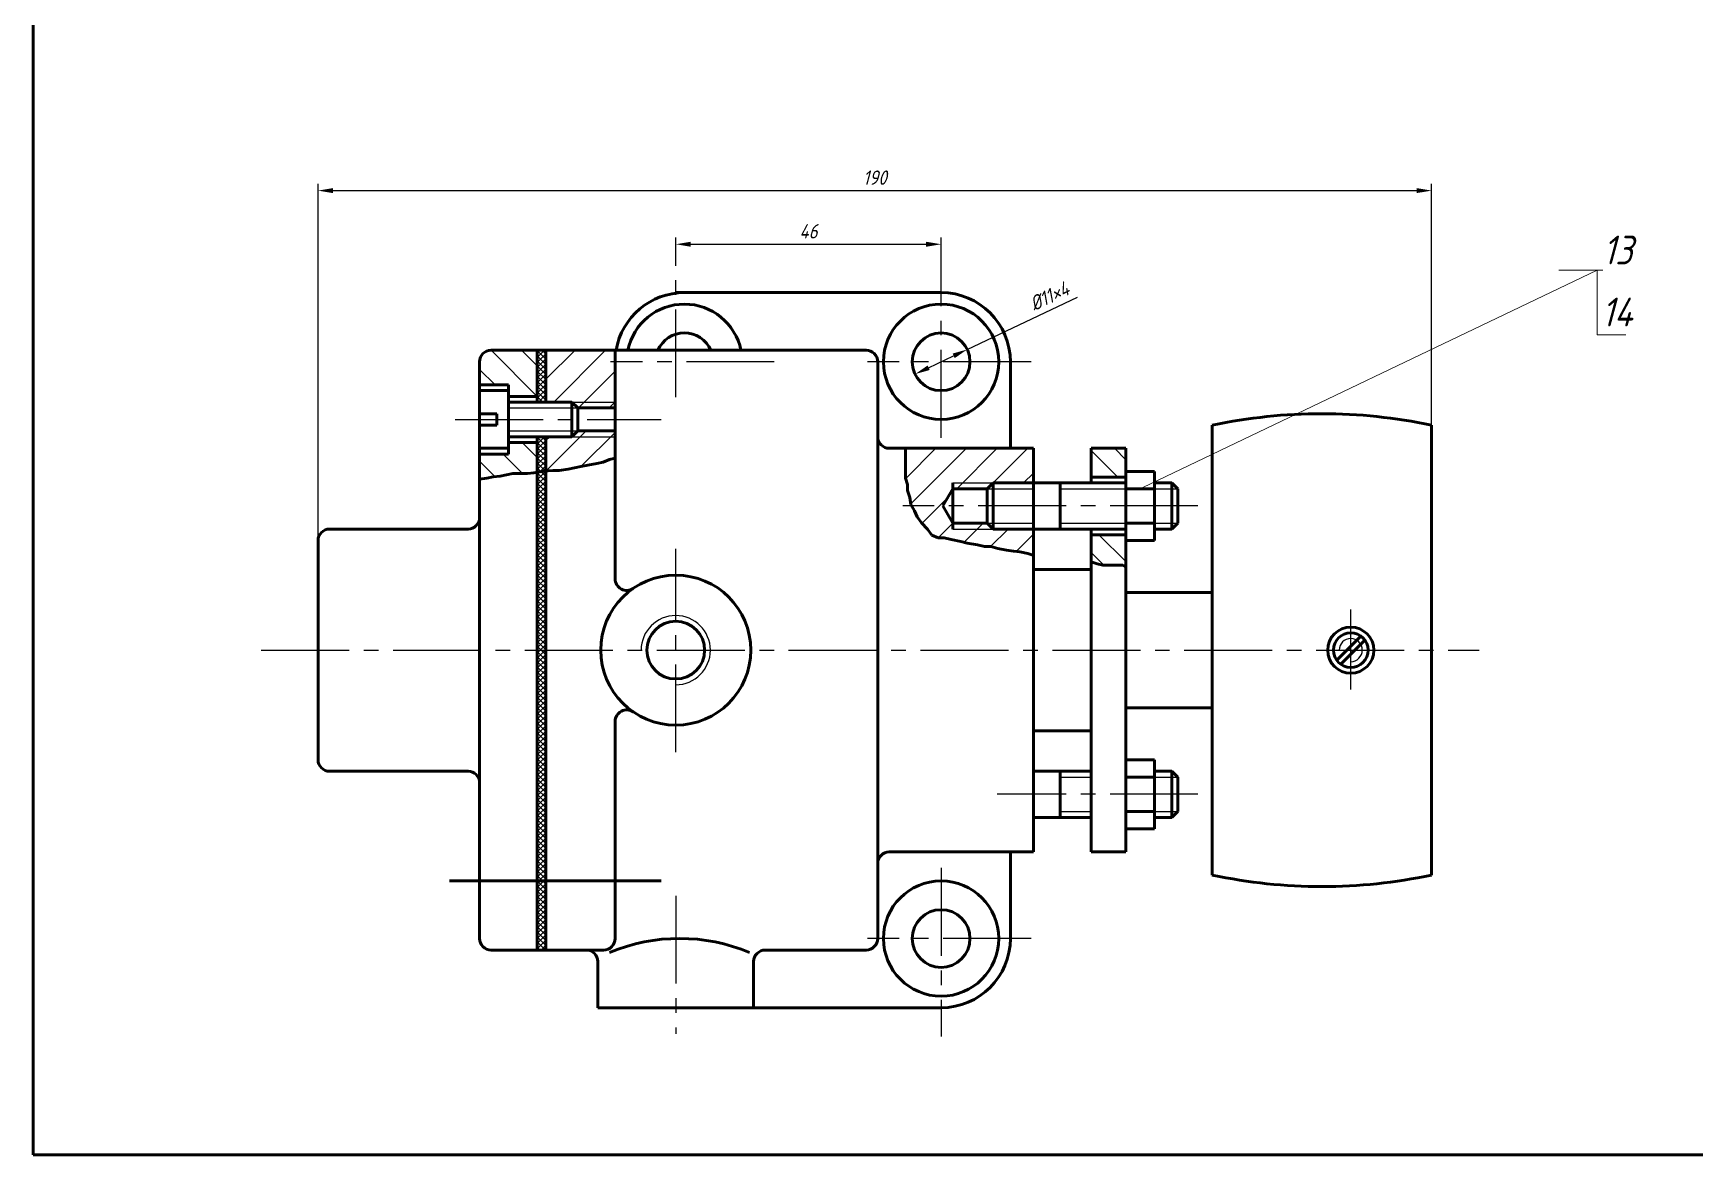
# Model space of a CAD drawing. Header units: millimetres. Extents: x -2118 to 1971, y -1420 to 962.
# Drawn here: x -1503.3 to -1215.3, y -1405.9 to -1211.4 of the extents above; entities that cross this region are included whole.
import ezdxf
from ezdxf import colors
from ezdxf.entities.mleader import LeaderData, LeaderLine
from ezdxf.math import Vec2, Vec3

# ---------------------------------------------------------------- set-up
doc = ezdxf.new("R2010")
doc.units = ezdxf.units.MM
doc.header["$LTSCALE"] = 0.8
doc.linetypes.add('CENTER2', pattern=[28.575, 19.05, -3.175, 3.175, -3.175])
for name, color, linetype, lineweight in [('剖面符号', 6, 'Continuous', 25), ('尺寸', 2, 'Continuous', 25), ('文字及标注', 4, 'Continuous', 18), ('粗实线', 3, 'Continuous', 50), ('细实线', 5, 'Continuous', 25), ('细点画线', 1, 'CENTER2', 25), ('边框线', 11, 'Continuous', 50)]:
    doc.layers.add(name, color=color, linetype=linetype, lineweight=lineweight)
doc.styles.add('工程字体', font='gbeitc.shx', dxfattribs={"bigfont": 'gbcbig.shx'})
doc.styles.add('汉字', font='gbeitc.shx', dxfattribs={"bigfont": 'gbcbig.shx'})
doc.dimstyles.new('GB', dxfattribs={"dimtxt": 2.5, "dimasz": 2.6, "dimexe": 1.2, "dimexo": 0, "dimgap": 1, "dimtad": 1, "dimdec": 0, "dimdsep": 46, "dimtxsty": '汉字', "dimcen": 0, "dimclrd": 256, "dimclre": 256, "dimclrt": 256, "dimadec": 1, "dimazin": 2, "dimtp": 0.21, "dimtm": 0.25, "dimtfac": 0.7, "dimtdec": 0, "dimtmove": 0, "dimatfit": 2, "dimfxl": 1, "dimtzin": 0, "dimlwd": -1, "dimlwe": -1, "dimarcsym": 0})
doc.dimstyles.new('GB$3', dxfattribs={"dimscale": 1.1, "dimtxt": 2.5, "dimasz": 3, "dimexe": 2, "dimexo": 0, "dimgap": 1, "dimtad": 1, "dimtoh": 1, "dimdec": 0, "dimdsep": 46, "dimtxsty": '汉字', "dimcen": 0, "dimclrd": 256, "dimclre": 256, "dimclrt": 256, "dimadec": 1, "dimazin": 2, "dimtp": 0.21, "dimtm": 0.25, "dimtfac": 0.7, "dimtdec": 0, "dimtmove": 0, "dimatfit": 2, "dimfxl": 1, "dimtzin": 0, "dimlwd": -1, "dimlwe": -1, "dimarcsym": 1})
pattern_1 = [(45, (-1512.1196, -1427.435), (-2.65165, 2.65165), [])]

# ---------------------------------------------------------------- blocks, each defined once
blk = doc.blocks.new('*D287')
at = {"layer": 'Defpoints', "color": 0, "ltscale": 0.01, "transparency": 16777216}
for p in [(-1345.92, -1247.98), (-1391.92, -1251.7), (-1345.92, -1251.7)]:
    blk.add_point(p, dxfattribs=at)
at = {"layer": '尺寸', "ltscale": 0.01, "transparency": 16777216}
for p, q in [((-1391.92, -1251.7), (-1391.92, -1246.78)), ((-1345.92, -1251.7), (-1345.92, -1246.78)), ((-1389.32, -1247.98), (-1348.52, -1247.98))]:
    blk.add_line(p, q, dxfattribs=at)
for points in [[(-1389.32, -1247.55), (-1389.32, -1248.41), (-1391.92, -1247.98)], [(-1348.52, -1247.55), (-1348.52, -1248.41), (-1345.92, -1247.98)]]:
    blk.add_solid(points, dxfattribs=at)
at = {"layer": '尺寸', "ltscale": 0.01, "transparency": 16777216, "insert": (-1368.92, -1245.73), "char_height": 2.5, "attachment_point": 5, "style": '汉字'}
blk.add_mtext('46', dxfattribs=at)
blk = doc.blocks.new('*D288')
at = {"layer": 'Defpoints', "color": 0, "ltscale": 0.01, "transparency": 16777216}
for p in [(-1260.92, -1238.68), (-1260.92, -1279.36), (-1453.92, -1299.36)]:
    blk.add_point(p, dxfattribs=at)
at = {"layer": '尺寸', "ltscale": 0.01, "transparency": 16777216}
for p, q in [((-1453.92, -1299.36), (-1453.92, -1237.48)), ((-1260.92, -1279.36), (-1260.92, -1237.48)), ((-1451.32, -1238.68), (-1263.52, -1238.68))]:
    blk.add_line(p, q, dxfattribs=at)
for points in [[(-1451.32, -1238.24), (-1451.32, -1239.11), (-1453.92, -1238.68)], [(-1263.52, -1238.24), (-1263.52, -1239.11), (-1260.92, -1238.68)]]:
    blk.add_solid(points, dxfattribs=at)
at = {"layer": '尺寸', "ltscale": 0.01, "transparency": 16777216, "insert": (-1357.42, -1236.43), "char_height": 2.5, "attachment_point": 5, "style": '汉字'}
blk.add_mtext('190', dxfattribs=at)
blk = doc.blocks.new('*D289')
at = {"layer": 'Defpoints', "color": 0, "ltscale": 0.01, "transparency": 16777216}
for p in [(-1341.4, -1266.22), (-1350.44, -1270.5)]:
    blk.add_point(p, dxfattribs=at)
at = {"layer": '尺寸', "ltscale": 0.01, "transparency": 16777216}
for p, q in [((-1341.4, -1266.22), (-1322.27, -1257.14)), ((-1348.09, -1269.39), (-1343.75, -1267.33))]:
    blk.add_line(p, q, dxfattribs=at)
for points in [[(-1343.94, -1266.94), (-1343.56, -1267.72), (-1341.4, -1266.22)], [(-1348.27, -1269), (-1347.9, -1269.78), (-1350.44, -1270.5)]]:
    blk.add_solid(points, dxfattribs=at)
at = {"layer": '尺寸', "ltscale": 0.01, "transparency": 16777216, "insert": (-1327.17, -1256.98), "char_height": 2.5, "attachment_point": 5, "rotation": 25.3768, "style": '汉字'}
blk.add_mtext('%%C11×4', dxfattribs=at)
blk = doc.blocks.new('_Dot')
at = {"color": 0, "linetype": 'ByBlock', "lineweight": -2}
blk.add_line((-0.5, 0), (-1, 0), dxfattribs=at)
at = {"color": 0, "linetype": 'ByBlock', "const_width": 0.5}
blk.add_lwpolyline([(-0.25, 0, 1), (0.25, 0, 1)], format="xyb", close=True, dxfattribs=at)

msp = doc.modelspace()

# ---------------------------------------------------------------- hatches: boundary and pattern name
at = {"layer": '剖面符号', "ltscale": 50}
h = msp.add_hatch(dxfattribs=at)
h.set_pattern_fill('ANSI31', color=256, scale=30, angle=90, style=0)
h.set_pattern_definition([(135, (-1512.1196, -1427.435), (-2.65165, -2.65165), [])])
h.paths.add_polyline_path([(-1423.92, -1266.36, 0.414214), (-1425.92, -1268.36), (-1425.92, -1272.36), (-1420.92, -1272.36), (-1420.92, -1274.36), (-1415.92, -1274.36), (-1415.92, -1266.36)])
h.paths.add_polyline_path([(-1417.61, -1287.71), (-1416.51, -1287.59), (-1415.92, -1287.51), (-1415.92, -1282.36), (-1420.92, -1282.36), (-1420.92, -1283.36), (-1420.92, -1284.36), (-1425.92, -1284.36), (-1425.92, -1288.69), (-1424.65, -1288.56), (-1423.56, -1288.32), (-1422.35, -1288.2), (-1421.25, -1287.96), (-1420.16, -1287.71)])
h = msp.add_hatch(dxfattribs=at)
h.set_pattern_fill('ANSI37', color=256, scale=5, style=0)
h.set_pattern_definition([(45, (-1512.11956, -1427.435), (-0.4419417, 0.4419417), []), (135, (-1512.11956, -1427.435), (-0.4419417, -0.4419417), [])])
h.paths.add_polyline_path([(-1414.42, -1266.36), (-1415.92, -1266.36), (-1415.92, -1275.36), (-1414.42, -1275.36)])
h.paths.add_polyline_path([(-1414.42, -1287.32), (-1414.81, -1287.35), (-1415.92, -1287.51), (-1415.92, -1318.36), (-1414.42, -1318.36)])
h.paths.add_polyline_path([(-1414.42, -1281.36), (-1415.92, -1281.36), (-1415.92, -1287.51), (-1414.81, -1287.35), (-1414.42, -1287.32)])
h.paths.add_polyline_path([(-1414.42, -1318.36), (-1415.92, -1318.36), (-1415.92, -1358.36), (-1414.42, -1358.36)])
h.paths.add_polyline_path([(-1415.92, -1370.36), (-1414.42, -1370.36), (-1414.42, -1358.36), (-1415.92, -1358.36)])
h = msp.add_hatch(dxfattribs=at)
h.set_pattern_fill('ANSI31', color=256, scale=30, style=0)
h.set_pattern_definition(pattern_1)
h.paths.add_polyline_path([(-1402.42, -1266.36), (-1414.42, -1266.36), (-1414.42, -1275.36), (-1409.92, -1275.36), (-1402.42, -1275.36)])
h.paths.add_polyline_path([(-1402.42, -1281.36), (-1409.92, -1281.36), (-1414.42, -1281.36), (-1414.42, -1287.32), (-1413.23, -1287.23), (-1412.14, -1287.23), (-1410.56, -1286.99), (-1408.37, -1286.5), (-1407.16, -1286.26), (-1405.58, -1286.02), (-1404.49, -1285.78), (-1403.39, -1285.29), (-1402.42, -1285.05)])
h.paths.add_polyline_path([(-1402.42, -1280.36), (-1408.92, -1280.36), (-1409.92, -1281.36), (-1402.42, -1281.36)])
h.paths.add_polyline_path([(-1402.42, -1275.36), (-1409.92, -1275.36), (-1408.92, -1276.36), (-1402.42, -1276.36)])
h = msp.add_hatch(dxfattribs=at)
h.set_pattern_fill('ANSI31', color=256, scale=30, style=0)
h.set_pattern_definition(pattern_1)
h.paths.add_polyline_path([(-1352.08, -1283.36), (-1352.08, -1288.56), (-1351.78, -1289.63), (-1351.78, -1290.69), (-1351.32, -1291.91), (-1351.17, -1293.12), (-1351.03, -1293.36), (-1345.65, -1293.36), (-1343.92, -1290.36), (-1343.92, -1289.36), (-1336.92, -1289.36), (-1329.92, -1289.36), (-1329.92, -1283.36)])
h.paths.add_polyline_path([(-1336.92, -1297.36), (-1343.92, -1297.36), (-1343.92, -1296.36), (-1345.65, -1293.36), (-1351.03, -1293.36), (-1350.56, -1294.18), (-1350.1, -1295.25), (-1349.34, -1296.31), (-1348.28, -1297.37), (-1347.52, -1298.44), (-1346.45, -1298.89), (-1345.38, -1298.89), (-1344.17, -1299.2), (-1342.49, -1299.5), (-1341.43, -1299.8), (-1339.6, -1300.11), (-1338.38, -1300.41), (-1337.32, -1300.41), (-1336.1, -1300.72), (-1334.58, -1301.02), (-1333.36, -1301.17), (-1332.29, -1301.32), (-1330.92, -1301.63), (-1329.92, -1301.91), (-1329.92, -1297.36)])
h.paths.add_polyline_path([(-1337.92, -1290.36), (-1336.92, -1289.36), (-1343.92, -1289.36), (-1343.92, -1290.36)], flags=17)
h.paths.add_polyline_path([(-1343.92, -1296.36), (-1343.92, -1297.36), (-1336.92, -1297.36), (-1337.92, -1296.36)], flags=17)
h = msp.add_hatch(dxfattribs=at)
h.set_pattern_fill('ANSI31', color=256, scale=25, angle=90, style=0)
h.set_pattern_definition([(135, (-1512.1196, -1427.435), (-2.20971, -2.20971), [])])
h.paths.add_polyline_path([(-1313.92, -1283.36), (-1319.92, -1283.36), (-1319.92, -1288.36), (-1313.92, -1288.36)])
h.paths.add_polyline_path([(-1313.92, -1298.36), (-1319.92, -1298.36), (-1319.92, -1303.02), (-1318.89, -1303.4), (-1317.88, -1303.65), (-1314.43, -1303.65), (-1313.92, -1303.96)])

# ---------------------------------------------------------------- linework, layer by layer
at = {"layer": '文字及标注', "ltscale": 0.01}
for p, q in [((-1232.23, -1252.48), (-1232.23, -1263.71)), ((-1232.23, -1263.71), (-1227.22, -1263.71))]:
    msp.add_line(p, q, dxfattribs=at)
at = {"layer": '粗实线', "ltscale": 50}
for p, q in [((-1391.92, -1256.36), (-1345.92, -1256.36)), ((-1358.92, -1266.36), (-1423.92, -1266.36)), ((-1415.92, -1275.36), (-1415.92, -1266.36)), ((-1414.42, -1275.36), (-1414.42, -1266.36)), ((-1402.42, -1306), (-1402.42, -1266.36)), ((-1425.92, -1268.36), (-1425.92, -1295.36)), ((-1356.92, -1281.36), (-1356.92, -1268.36)), ((-1333.92, -1268.36), (-1333.92, -1283.36)), ((-1425.92, -1272.36), (-1420.92, -1272.36)), ((-1420.92, -1272.36), (-1420.92, -1278.36)), ((-1425.92, -1273.36), (-1420.92, -1273.36)), ((-1420.92, -1274.36), (-1415.92, -1274.36)), ((-1420.92, -1275.36), (-1409.92, -1275.36)), ((-1409.92, -1275.36), (-1409.92, -1278.36)), ((-1409.92, -1275.36), (-1408.92, -1276.36)), ((-1422.92, -1277.36), (-1425.92, -1277.36)), ((-1422.92, -1279.36), (-1422.92, -1277.36)), ((-1420.92, -1283.36), (-1420.92, -1278.36)), ((-1409.92, -1281.36), (-1409.92, -1278.36)), ((-1408.92, -1276.36), (-1408.92, -1278.36)), ((-1408.92, -1276.36), (-1402.42, -1276.36)), ((-1408.92, -1280.36), (-1408.92, -1278.36)), ((-1425.92, -1279.36), (-1422.92, -1279.36)), ((-1420.92, -1281.36), (-1409.92, -1281.36)), ((-1415.92, -1370.36), (-1415.92, -1281.36)), ((-1414.42, -1370.36), (-1414.42, -1281.36)), ((-1409.92, -1281.36), (-1408.92, -1280.36)), ((-1408.92, -1280.36), (-1402.42, -1280.36)), ((-1356.92, -1281.36), (-1356.92, -1355.36)), ((-1298.92, -1318.36), (-1298.92, -1279.36)), ((-1260.92, -1279.36), (-1260.92, -1318.36)), ((-1425.92, -1283.36), (-1420.92, -1283.36)), ((-1425.92, -1284.36), (-1420.92, -1284.36)), ((-1420.92, -1282.36), (-1415.92, -1282.36)), ((-1420.92, -1284.36), (-1420.92, -1283.36)), ((-1329.92, -1283.36), (-1354.92, -1283.36)), ((-1352.08, -1283.25), (-1352.08, -1288.56)), ((-1329.92, -1318.36), (-1329.92, -1283.36)), ((-1319.92, -1283.36), (-1313.92, -1283.36)), ((-1319.92, -1289.36), (-1319.92, -1283.36)), ((-1313.92, -1283.36), (-1313.92, -1318.36)), ((-1416.51, -1287.59), (-1414.81, -1287.35)), ((-1414.81, -1287.35), (-1413.23, -1287.23)), ((-1413.23, -1287.23), (-1412.14, -1287.23)), ((-1412.14, -1287.23), (-1410.56, -1286.99)), ((-1410.56, -1286.99), (-1408.37, -1286.5)), ((-1408.37, -1286.5), (-1407.16, -1286.26)), ((-1407.16, -1286.26), (-1405.58, -1286.02)), ((-1405.58, -1286.02), (-1404.49, -1285.78)), ((-1404.49, -1285.78), (-1403.39, -1285.29)), ((-1403.39, -1285.29), (-1402.42, -1285.05)), ((-1308.92, -1287.36), (-1313.92, -1287.36)), ((-1308.92, -1290.36), (-1308.92, -1287.36)), ((-1425.92, -1288.69), (-1424.65, -1288.56)), ((-1424.65, -1288.56), (-1423.56, -1288.32)), ((-1423.56, -1288.32), (-1422.35, -1288.2)), ((-1422.35, -1288.2), (-1421.25, -1287.96)), ((-1421.25, -1287.96), (-1420.16, -1287.71)), ((-1420.16, -1287.71), (-1417.61, -1287.71)), ((-1417.61, -1287.71), (-1416.51, -1287.59)), ((-1352.08, -1288.56), (-1351.78, -1289.63)), ((-1351.78, -1289.63), (-1351.78, -1290.69)), ((-1343.92, -1290.36), (-1343.92, -1289.36)), ((-1336.92, -1289.36), (-1337.92, -1290.36)), ((-1329.92, -1289.36), (-1336.92, -1289.36)), ((-1336.92, -1289.36), (-1336.92, -1293.36)), ((-1319.92, -1289.36), (-1329.92, -1289.36)), ((-1325.31, -1289.36), (-1325.31, -1297.36)), ((-1319.92, -1288.36), (-1313.92, -1288.36)), ((-1319.92, -1289.36), (-1313.92, -1289.36)), ((-1308.92, -1289.36), (-1305.92, -1289.36)), ((-1308.92, -1290.36), (-1308.92, -1289.36)), ((-1305.92, -1297.36), (-1305.92, -1289.36)), ((-1305.92, -1289.36), (-1304.92, -1290.36)), ((-1351.78, -1290.69), (-1351.32, -1291.91)), ((-1351.32, -1291.91), (-1351.17, -1293.12)), ((-1343.92, -1290.36), (-1345.65, -1293.36)), ((-1337.92, -1290.36), (-1343.92, -1290.36)), ((-1343.92, -1290.36), (-1343.92, -1293.36)), ((-1337.92, -1290.36), (-1337.92, -1293.36)), ((-1308.92, -1290.36), (-1313.92, -1290.36)), ((-1308.92, -1293.36), (-1308.92, -1290.36)), ((-1304.92, -1290.36), (-1304.92, -1293.36)), ((-1425.92, -1295.36), (-1425.92, -1341.36)), ((-1351.17, -1293.12), (-1350.56, -1294.18)), ((-1350.56, -1294.18), (-1350.1, -1295.25)), ((-1350.1, -1295.25), (-1349.34, -1296.31)), ((-1343.92, -1296.36), (-1345.65, -1293.36)), ((-1343.92, -1296.36), (-1343.92, -1293.36)), ((-1337.92, -1296.36), (-1337.92, -1293.36)), ((-1336.92, -1297.36), (-1336.92, -1293.36)), ((-1308.92, -1293.36), (-1308.92, -1296.36)), ((-1304.92, -1296.36), (-1304.92, -1293.36)), ((-1451.92, -1297.36), (-1427.92, -1297.36)), ((-1349.34, -1296.31), (-1348.28, -1297.37)), ((-1348.28, -1297.37), (-1347.52, -1298.44)), ((-1347.52, -1298.44), (-1346.45, -1298.89)), ((-1337.92, -1296.36), (-1343.92, -1296.36)), ((-1343.92, -1296.36), (-1343.92, -1297.36)), ((-1336.92, -1297.36), (-1337.92, -1296.36)), ((-1329.92, -1297.36), (-1336.92, -1297.36)), ((-1319.92, -1297.36), (-1329.92, -1297.36)), ((-1319.92, -1297.36), (-1329.92, -1297.36)), ((-1319.92, -1304.36), (-1319.92, -1297.36)), ((-1319.92, -1297.36), (-1313.92, -1297.36)), ((-1319.92, -1297.36), (-1313.92, -1297.36)), ((-1319.92, -1298.36), (-1313.92, -1298.36)), ((-1308.92, -1296.36), (-1313.92, -1296.36)), ((-1308.92, -1296.36), (-1308.92, -1299.36)), ((-1308.92, -1296.36), (-1308.92, -1297.36)), ((-1308.92, -1297.36), (-1305.92, -1297.36)), ((-1305.92, -1297.36), (-1304.92, -1296.36)), ((-1453.92, -1337.36), (-1453.92, -1299.36)), ((-1346.45, -1298.89), (-1345.38, -1298.89)), ((-1345.38, -1298.89), (-1344.17, -1299.2)), ((-1344.17, -1299.2), (-1342.49, -1299.5)), ((-1342.49, -1299.5), (-1341.43, -1299.8)), ((-1341.43, -1299.8), (-1339.6, -1300.11)), ((-1339.6, -1300.11), (-1338.38, -1300.41)), ((-1338.38, -1300.41), (-1337.32, -1300.41)), ((-1337.32, -1300.41), (-1336.1, -1300.72)), ((-1336.1, -1300.72), (-1334.58, -1301.02)), ((-1334.58, -1301.02), (-1333.36, -1301.17)), ((-1333.36, -1301.17), (-1332.29, -1301.32)), ((-1332.29, -1301.32), (-1330.92, -1301.63)), ((-1330.92, -1301.63), (-1329.86, -1301.93)), ((-1308.92, -1299.36), (-1313.92, -1299.36)), ((-1319.92, -1304.36), (-1329.92, -1304.36)), ((-1329.86, -1301.93), (-1329.7, -1301.93)), ((-1319.92, -1332.36), (-1319.92, -1304.36)), ((-1319.89, -1303.03), (-1318.89, -1303.4)), ((-1318.89, -1303.4), (-1317.88, -1303.65)), ((-1317.88, -1303.65), (-1314.43, -1303.65)), ((-1314.43, -1303.65), (-1313.8, -1304.03)), ((-1298.92, -1308.36), (-1313.92, -1308.36)), ((-1298.92, -1318.36), (-1298.92, -1308.36)), ((-1273.18, -1315.91), (-1277.36, -1320.1)), ((-1329.92, -1353.36), (-1329.92, -1318.36)), ((-1313.92, -1353.36), (-1313.92, -1318.36)), ((-1298.92, -1318.36), (-1298.92, -1357.36)), ((-1272.47, -1316.62), (-1276.66, -1320.8)), ((-1260.92, -1357.36), (-1260.92, -1318.36)), ((-1298.92, -1328.36), (-1313.92, -1328.36)), ((-1402.42, -1330.72), (-1402.42, -1368.36)), ((-1329.92, -1332.36), (-1319.92, -1332.36)), ((-1319.92, -1332.36), (-1319.92, -1353.36)), ((-1308.92, -1337.36), (-1313.92, -1337.36)), ((-1308.92, -1340.36), (-1308.92, -1337.36)), ((-1427.92, -1339.36), (-1451.92, -1339.36)), ((-1425.92, -1341.36), (-1425.92, -1368.36)), ((-1319.92, -1339.36), (-1329.92, -1339.36)), ((-1325.31, -1339.36), (-1325.31, -1347.36)), ((-1308.92, -1340.36), (-1313.92, -1340.36)), ((-1308.92, -1339.36), (-1305.92, -1339.36)), ((-1308.92, -1340.36), (-1308.92, -1339.36)), ((-1308.92, -1343.36), (-1308.92, -1340.36)), ((-1305.92, -1339.36), (-1304.92, -1340.36)), ((-1305.92, -1339.36), (-1305.92, -1347.36)), ((-1304.92, -1340.36), (-1304.92, -1343.36)), ((-1308.92, -1343.36), (-1308.92, -1346.36)), ((-1304.92, -1346.36), (-1304.92, -1343.36)), ((-1319.92, -1347.36), (-1329.92, -1347.36)), ((-1308.92, -1346.36), (-1313.92, -1346.36)), ((-1308.92, -1346.36), (-1308.92, -1349.36)), ((-1308.92, -1346.36), (-1308.92, -1347.36)), ((-1308.92, -1347.36), (-1305.92, -1347.36)), ((-1305.92, -1347.36), (-1304.92, -1346.36)), ((-1308.92, -1349.36), (-1313.92, -1349.36)), ((-1354.92, -1353.36), (-1329.92, -1353.36)), ((-1333.92, -1368.36), (-1333.92, -1353.36)), ((-1319.92, -1353.36), (-1313.92, -1353.36)), ((-1356.92, -1368.36), (-1356.92, -1355.36)), ((-1431.12, -1358.36), (-1394.43, -1358.36)), ((-1423.92, -1370.36), (-1407.42, -1370.36)), ((-1407.42, -1370.36), (-1404.42, -1370.36)), ((-1376.42, -1370.36), (-1358.92, -1370.36)), ((-1405.42, -1380.36), (-1405.42, -1372.36)), ((-1378.42, -1380.36), (-1378.42, -1372.36)), ((-1391.92, -1380.36), (-1405.42, -1380.36)), ((-1391.92, -1380.36), (-1345.92, -1380.36))]:
    msp.add_line(p, q, dxfattribs=at)
for centre, radius in [((-1345.92, -1268.36), 10), ((-1345.92, -1268.36), 5), ((-1391.92, -1318.36), 13), ((-1391.92, -1318.36), 5), ((-1274.92, -1318.36), 4), ((-1274.92, -1318.36), 3), ((-1345.92, -1368.36), 10), ((-1345.92, -1368.36), 5)]:
    msp.add_circle(centre, radius, dxfattribs=at)
for centre, radius, start, end in [((-1390.42, -1268.36), 12, 90, 170.4059), ((-1390.42, -1268.36), 10, 11.537, 168.463), ((-1345.92, -1268.36), 12, 0, 90), ((-1390.42, -1268.36), 5, 23.5782, 156.4218), ((-1423.92, -1268.36), 2, 90, 180), ((-1358.92, -1268.36), 2, 0, 90), ((-1279.92, -1368.61), 91.25, 77.982, 102.018), ((-1354.92, -1281.36), 2, 180, 270), ((-1427.92, -1295.36), 2, 270, 0), ((-1451.92, -1299.36), 2, 90, 180), ((-1400.42, -1306), 2, 180, 304.5181), ((-1400.42, -1330.72), 2, 55.4819, 180), ((-1451.92, -1337.36), 2, 180, 270), ((-1427.92, -1341.36), 2, 0, 90), ((-1354.92, -1355.36), 2, 90, 180), ((-1279.92, -1268.11), 91.25, 257.982, 282.018), ((-1423.92, -1368.36), 2, 180, 270), ((-1407.42, -1372.36), 2, 0, 90), ((-1404.42, -1368.36), 2, 270, 0), ((-1391.25, -1399.82), 31.47, 67.321, 112.679), ((-1376.42, -1372.36), 2, 90, 180), ((-1358.92, -1368.36), 2, 270, 0), ((-1345.92, -1368.36), 12, 270, 0)]:
    msp.add_arc(centre, radius, start, end, dxfattribs=at)
at = {"layer": '细实线', "ltscale": 50}
for p, q in [((-1409.92, -1275.36), (-1402.42, -1275.36)), ((-1420.92, -1276.36), (-1408.92, -1276.36)), ((-1420.92, -1280.36), (-1408.92, -1280.36)), ((-1409.92, -1281.36), (-1402.42, -1281.36)), ((-1343.92, -1289.36), (-1336.92, -1289.36)), ((-1337.92, -1290.36), (-1329.92, -1290.36)), ((-1325.31, -1290.36), (-1313.92, -1290.36)), ((-1308.92, -1290.36), (-1304.92, -1290.36)), ((-1343.92, -1297.36), (-1336.92, -1297.36)), ((-1337.92, -1296.36), (-1329.92, -1296.36)), ((-1325.31, -1296.36), (-1313.92, -1296.36)), ((-1308.92, -1296.36), (-1304.92, -1296.36)), ((-1325.31, -1340.36), (-1319.92, -1340.36)), ((-1308.92, -1340.36), (-1304.92, -1340.36)), ((-1325.31, -1346.36), (-1319.92, -1346.36)), ((-1308.92, -1346.36), (-1304.92, -1346.36))]:
    msp.add_line(p, q, dxfattribs=at)
for centre, radius in [((-1391.92, -1318.36), 6), ((-1274.92, -1318.36), 2)]:
    msp.add_arc(centre, radius, 270, 180, dxfattribs=at)
at = {"layer": '细点画线'}
for p, q in [((-1391.92, -1274.51), (-1391.92, -1251.7)), ((-1345.92, -1281.55), (-1345.92, -1251.7)), ((-1374.84, -1268.36), (-1403.21, -1268.36)), ((-1330.34, -1268.36), (-1358.71, -1268.36)), ((-1430.13, -1278.36), (-1394.43, -1278.36)), ((-1301.4, -1293.36), (-1352.57, -1293.36)), ((-1391.92, -1336.06), (-1391.92, -1300.79)), ((-1274.92, -1325.18), (-1274.92, -1311.3)), ((-1463.79, -1318.36), (-1252.69, -1318.36)), ((-1301.4, -1343.36), (-1336.19, -1343.36)), ((-1345.92, -1356.12), (-1345.92, -1385.38)), ((-1391.92, -1360.94), (-1391.92, -1384.88)), ((-1330.34, -1368.36), (-1358.71, -1368.36))]:
    msp.add_line(p, q, dxfattribs=at)
at = {"layer": '边框线'}
for p, q in [((-1503.29, -1027.86), (-1503.29, -1405.86)), ((-1503.29, -1405.86), (-927.29, -1405.86))]:
    msp.add_line(p, q, dxfattribs=at)

# ---------------------------------------------------------------- texts
at = {"layer": '文字及标注', "ltscale": 0.01, "insert": (-1231.45, -1257.23), "char_height": 5, "attachment_point": 1, "style": '工程字体'}
msp.add_mtext_dynamic_manual_height_columns('14', width=6.1432, gutter_width=25, heights=[0], dxfattribs=at)

# ---------------------------------------------------------------- dimensions: what is measured, and where the dimension line sits
at = {"layer": '尺寸', "ltscale": 0.01}
for base, p1, p2, text, picture, middle in [((-1260.92, -1238.68), (-1453.92, -1299.36), (-1260.92, -1279.36), '190', '*D288', (-1357.42, -1236.43)), ((-1345.92, -1247.98), (-1391.92, -1251.7), (-1345.92, -1251.7), '46', '*D287', (-1368.92, -1245.73))]:
    dim = msp.add_linear_dim(base=base, p1=p1, p2=p2, text=text, dimstyle='GB', override={"dimfxl": 2, "dimarcsym": 1}, dxfattribs=at)
    dim.commit()
    dim.dimension.update_dxf_attribs({"geometry": picture, "text_midpoint": middle})
dim = msp.add_diameter_dim_2p(p1=(-1350.44, -1270.5), p2=(-1341.4, -1266.22), text='%%C11×4', dimstyle='GB$3', override={"dimscale": 1, "dimasz": 2.6, "dimexe": 1.2, "dimtoh": 0, "dimfxl": 2}, dxfattribs=at)
dim.commit()
dim.dimension.update_dxf_attribs({"geometry": '*D289', "text_midpoint": (-1326.21, -1259.01), "dimtype": 163})

# ---------------------------------------------------------------- leaders
at = {"layer": '文字及标注', "ltscale": 0.01}
ml = msp.add_multileader_mtext('Standard', dxfattribs=at)
ml.set_content('13', color=256, style='工程字体')
ml.set_leader_properties(color=256, linetype='ByLayer', lineweight=-1)
ml.set_arrow_properties(name='DOT')
ml.build(insert=Vec2(0, 0))
ml.multileader.update_dxf_attribs({"text_left_attachment_type": 5, "text_right_attachment_type": 5, "dogleg_length": 1, "arrow_head_size": 0.5})
ctx = ml.context
ctx.base_point, ctx.char_height, ctx.arrow_head_size, ctx.landing_gap_size, ctx.plane_origin = Vec3(-1231.23, -1252.48), 5, 0.5, 0, Vec3(-1311.42, -1289.86)
ctx.left_attachment, ctx.right_attachment = 5, 5
notes = []
notes.append((ctx, [(0, (1, 1, 0), (-1232.23, -1252.48), (1, 0), 1, [(0, [(-1311.42, -1290.36)], 0, [])])]))
ctx.mtext.insert, ctx.mtext.flow_direction = Vec3(-1231.23, -1246.48), 5
for ctx, leaders in notes:
    for number, flags, end, landing, length, lines in leaders:
        leader = LeaderData()
        leader.index, (leader.has_last_leader_line, leader.has_dogleg_vector, leader.attachment_direction) = number, flags
        leader.last_leader_point, leader.dogleg_vector, leader.dogleg_length = Vec3(end), Vec3(landing), length
        for number, points, colour, breaks in lines:
            line = LeaderLine()
            line.index, line.vertices, line.color, line.breaks = number, Vec3.list(points), colors.encode_raw_color(colour), breaks
            leader.lines.append(line)
        ctx.leaders.append(leader)

doc.saveas('drawing.dxf')
